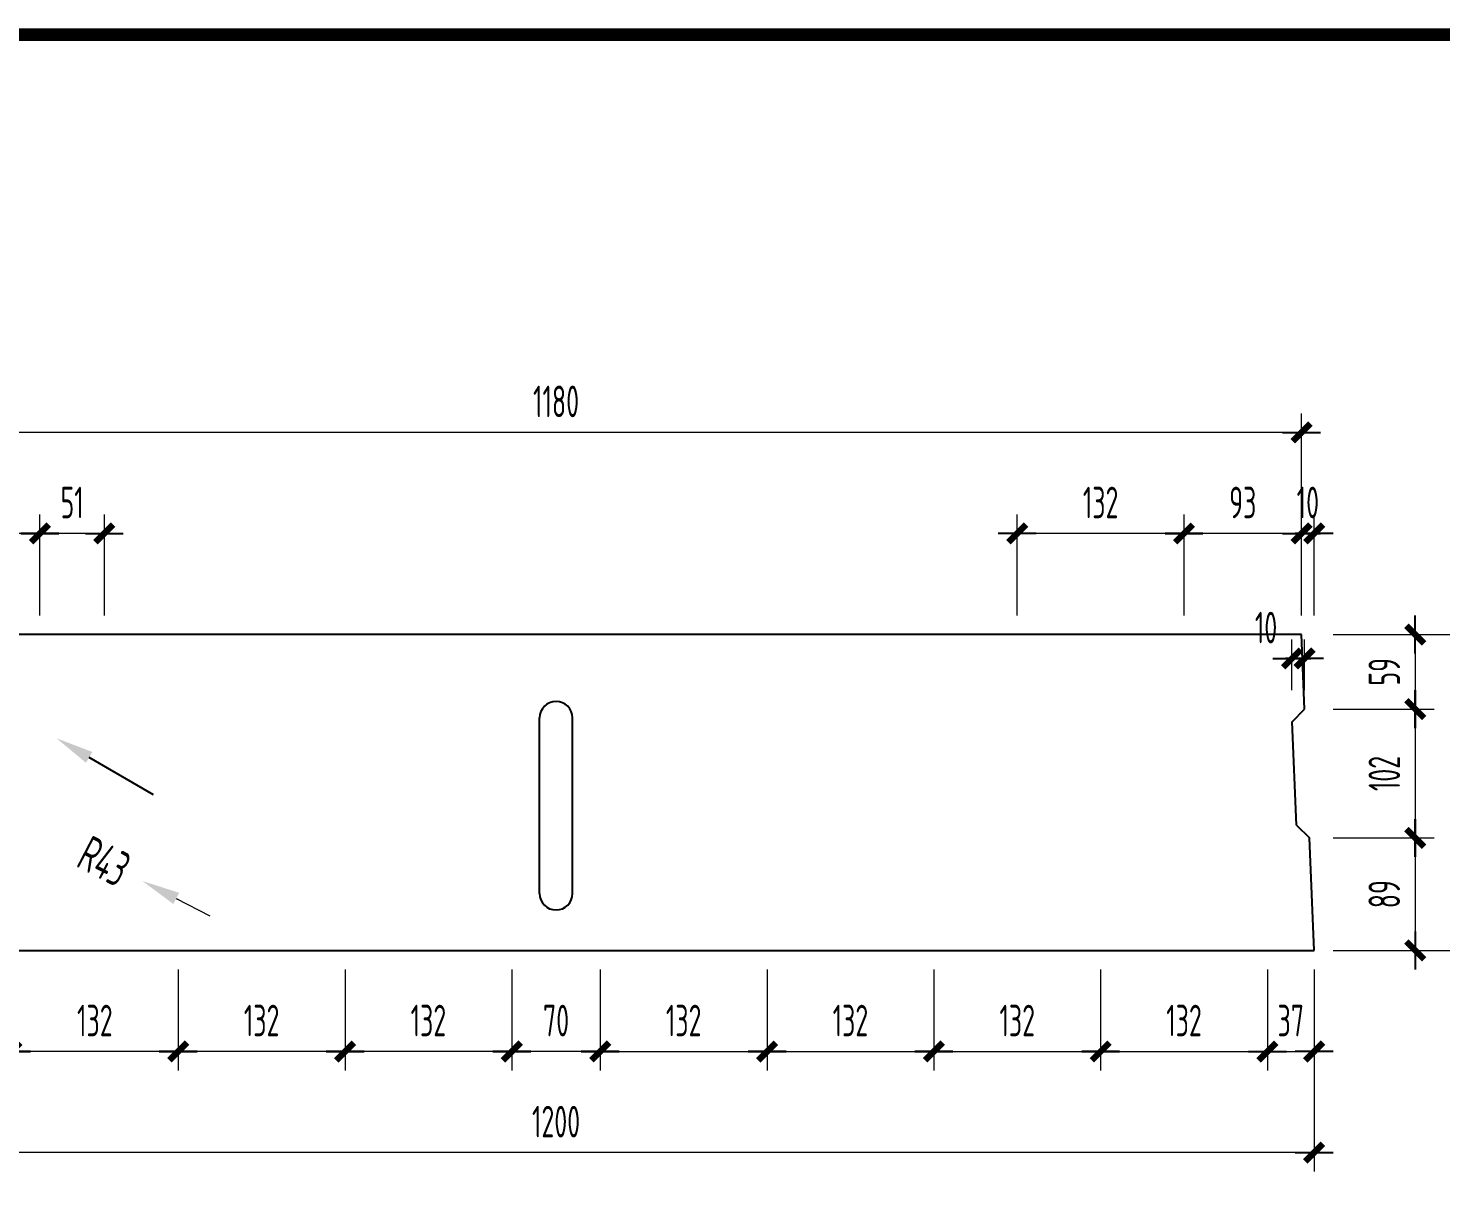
# Model space of a CAD drawing. Extents: x -469675 to 2400000, y -476501 to 2085364.
# Drawn here: x 671105 to 673900, y 394057 to 396355 of the extents above; entities that cross this region are included whole.
import ezdxf

# ---------------------------------------------------------------- set-up
doc = ezdxf.new("R2010")
doc.units = 0
doc.header["$LTSCALE"] = 1000
doc.header["$MEASUREMENT"] = 0
doc.layers.get('0').update_dxf_attribs({"linetype": 'CONTINUOUS', "lineweight": 20})
doc.layers.get('Defpoints').update_dxf_attribs({"linetype": 'CONTINUOUS'})
for name, color, linetype in [('C-DETAIL', 3, 'CONTINUOUS'), ('C-DETAIL_DIM', 3, 'CONTINUOUS'), ('C-DETAIL_TEXT', 4, 'CONTINUOUS')]:
    doc.layers.add(name, color=color, linetype=linetype)
doc.styles.add('DIM_FONT', font='gbxwxt.shx', dxfattribs={"width": 0.7, "bigfont": 'gbhzfs.shx'})
doc.dimstyles.new('LEADER10', dxfattribs={"dimscale": 0.1, "dimtxt": 280, "dimasz": 300, "dimexe": 150, "dimexo": 150, "dimgap": 120, "dimtad": 1, "dimdec": 0, "dimzin": 0, "dimdsep": 46, "dimtxsty": 'DIM_FONT', "dimcen": 0.09, "dimclrd": 3, "dimclre": 3, "dimclrt": 7, "dimazin": 0, "dimtfac": 1, "dimtdec": 0, "dimtix": 1, "dimtmove": 2, "dimatfit": 3, "dimfxl": 0, "dimtolj": 1, "dimtzin": 0, "dimarcsym": 0})
doc.dimstyles.new('XB DIMN10', dxfattribs={"dimscale": 0.1, "dimtxt": 250, "dimasz": 1, "dimexe": 150, "dimexo": 150, "dimgap": 120, "dimtad": 1, "dimdec": 0, "dimzin": 0, "dimdsep": 46, "dimtxsty": 'DIM_FONT', "dimblk": '_dimx', "dimcen": 0.09, "dimclrd": 3, "dimclre": 3, "dimclrt": 7, "dimazin": 0, "dimtfac": 1, "dimtdec": 0, "dimtix": 1, "dimtmove": 2, "dimatfit": 3, "dimldrblk": '_dimx', "dimfxl": 0, "dimtolj": 1, "dimtzin": 0, "dimarcsym": 0})

# ---------------------------------------------------------------- blocks, each defined once
blk = doc.blocks.new('_dimx')
blk.add_line((-150, 0), (150, 0))
at = {"const_width": 50}
blk.add_lwpolyline([(-70, -70), (70, 70)], dxfattribs=at)
blk = doc.blocks.new('*D536')
at = {"layer": 'C-DETAIL_DIM', "color": 3, "lineweight": -2, "ltscale": 0.1, "transparency": 16777216}
for p, q in [((1152.1, 1088.7), (1232.1, 1088.7)), ((1217.1, 1088.6), (1217.1, 1029.8)), ((1152.1, 1029.7), (1232.1, 1029.7))]:
    blk.add_line(p, q, dxfattribs=at)
at = {"layer": 'Defpoints', "color": 0, "ltscale": 0.1, "transparency": 16777216}
for p in [(1137.1, 1088.7), (1137.1, 1029.7), (1217.1, 1029.7)]:
    blk.add_point(p, dxfattribs=at)
at = {"layer": 'C-DETAIL_DIM', "color": 3, "lineweight": -2, "ltscale": 0.1, "transparency": 16777216, "xscale": 0.1, "yscale": 0.1, "zscale": 0.1}
for p, rotation in [((1217.1, 1088.7), 90), ((1217.1, 1029.7), 270)]:
    blk.add_blockref('_dimx', p, dxfattribs=dict(at, rotation=rotation))
at = {"layer": 'C-DETAIL_DIM', "color": 7, "ltscale": 0.1, "transparency": 16777216, "insert": (1192.6, 1059.2), "char_height": 25, "attachment_point": 5, "rotation": 90, "style": 'DIM_FONT'}
blk.add_mtext('\\A1;59', dxfattribs=at)
blk = doc.blocks.new('*D537')
at = {"layer": 'C-DETAIL_DIM', "color": 3, "lineweight": -2, "ltscale": 0.1, "transparency": 16777216}
for p, q in [((1232.1, 1088.7), (1312.1, 1088.7)), ((1297.1, 1088.6), (1297.1, 838.8)), ((1232.1, 838.7), (1312.1, 838.7))]:
    blk.add_line(p, q, dxfattribs=at)
at = {"layer": 'Defpoints', "color": 0, "ltscale": 0.1, "transparency": 16777216}
for p in [(1217.1, 1088.7), (1217.1, 838.7), (1297.1, 838.7)]:
    blk.add_point(p, dxfattribs=at)
at = {"layer": 'C-DETAIL_DIM', "color": 3, "lineweight": -2, "ltscale": 0.1, "transparency": 16777216, "xscale": 0.1, "yscale": 0.1, "zscale": 0.1}
for p, rotation in [((1297.1, 1088.7), 90), ((1297.1, 838.7), 270)]:
    blk.add_blockref('_dimx', p, dxfattribs=dict(at, rotation=rotation))
at = {"layer": 'C-DETAIL_DIM', "color": 7, "ltscale": 0.1, "transparency": 16777216, "insert": (1272.6, 963.7), "char_height": 25, "attachment_point": 5, "rotation": 90, "style": 'DIM_FONT'}
blk.add_mtext('\\A1;250', dxfattribs=at)
blk = doc.blocks.new('*D538')
at = {"layer": 'C-DETAIL_DIM', "color": 3, "lineweight": -2, "ltscale": 0.1, "transparency": 16777216}
for p, q in [((-62.9, 743.7), (-62.9, 663.7)), ((1137.1, 743.7), (1137.1, 663.7)), ((1137, 678.7), (-62.8, 678.7))]:
    blk.add_line(p, q, dxfattribs=at)
at = {"layer": 'Defpoints', "color": 0, "ltscale": 0.1, "transparency": 16777216}
for p in [(-62.9, 758.7), (1137.1, 758.7), (-62.9, 678.7)]:
    blk.add_point(p, dxfattribs=at)
at = {"layer": 'C-DETAIL_DIM', "color": 3, "lineweight": -2, "ltscale": 0.1, "transparency": 16777216, "xscale": 0.1, "yscale": 0.1, "zscale": 0.1, "rotation": 180}
blk.add_blockref('_dimx', (-62.9, 678.7), dxfattribs=at)
at = {"layer": 'C-DETAIL_DIM', "color": 3, "lineweight": -2, "ltscale": 0.1, "transparency": 16777216, "xscale": 0.1, "yscale": 0.1, "zscale": 0.1}
blk.add_blockref('_dimx', (1137.1, 678.7), dxfattribs=at)
at = {"layer": 'C-DETAIL_DIM', "color": 7, "ltscale": 0.1, "transparency": 16777216, "insert": (537.1, 703.2), "char_height": 25, "attachment_point": 5, "style": 'DIM_FONT'}
blk.add_mtext('\\A1;1200', dxfattribs=at)
blk = doc.blocks.new('*D539')
at = {"layer": 'C-DETAIL_DIM', "color": 3, "lineweight": -2, "ltscale": 0.1, "transparency": 16777216}
for p, q in [((1034.1, 1103.7), (1034.1, 1183.7)), ((1127.1, 1103.7), (1127.1, 1183.7)), ((1127, 1168.7), (1034.2, 1168.7))]:
    blk.add_line(p, q, dxfattribs=at)
at = {"layer": 'Defpoints', "color": 0, "ltscale": 0.1, "transparency": 16777216}
for p in [(1034.1, 1168.7), (1034.1, 1088.7), (1127.1, 1088.7)]:
    blk.add_point(p, dxfattribs=at)
at = {"layer": 'C-DETAIL_DIM', "color": 3, "lineweight": -2, "ltscale": 0.1, "transparency": 16777216, "xscale": 0.1, "yscale": 0.1, "zscale": 0.1, "rotation": 180}
blk.add_blockref('_dimx', (1034.1, 1168.7), dxfattribs=at)
at = {"layer": 'C-DETAIL_DIM', "color": 3, "lineweight": -2, "ltscale": 0.1, "transparency": 16777216, "xscale": 0.1, "yscale": 0.1, "zscale": 0.1}
blk.add_blockref('_dimx', (1127.1, 1168.7), dxfattribs=at)
at = {"layer": 'C-DETAIL_DIM', "color": 7, "ltscale": 0.1, "transparency": 16777216, "insert": (1080.6, 1193.2), "char_height": 25, "attachment_point": 5, "style": 'DIM_FONT'}
blk.add_mtext('\\A1;93', dxfattribs=at)
blk = doc.blocks.new('*D540')
at = {"layer": 'C-DETAIL_DIM', "color": 3, "lineweight": -2, "ltscale": 0.1, "transparency": 16777216}
for p, q in [((-52.9, 1183.7), (-52.9, 1263.7)), ((1127.1, 1183.7), (1127.1, 1263.7)), ((1127, 1248.7), (-52.8, 1248.7))]:
    blk.add_line(p, q, dxfattribs=at)
at = {"layer": 'Defpoints', "color": 0, "ltscale": 0.1, "transparency": 16777216}
for p in [(-52.9, 1248.7), (-52.9, 1168.7), (1127.1, 1168.7)]:
    blk.add_point(p, dxfattribs=at)
at = {"layer": 'C-DETAIL_DIM', "color": 3, "lineweight": -2, "ltscale": 0.1, "transparency": 16777216, "xscale": 0.1, "yscale": 0.1, "zscale": 0.1, "rotation": 180}
blk.add_blockref('_dimx', (-52.9, 1248.7), dxfattribs=at)
at = {"layer": 'C-DETAIL_DIM', "color": 3, "lineweight": -2, "ltscale": 0.1, "transparency": 16777216, "xscale": 0.1, "yscale": 0.1, "zscale": 0.1}
blk.add_blockref('_dimx', (1127.1, 1248.7), dxfattribs=at)
at = {"layer": 'C-DETAIL_DIM', "color": 7, "ltscale": 0.1, "transparency": 16777216, "insert": (537.1, 1273.2), "char_height": 25, "attachment_point": 5, "style": 'DIM_FONT'}
blk.add_mtext('\\A1;1180', dxfattribs=at)
blk = doc.blocks.new('*D544')
at = {"layer": 'C-DETAIL_DIM', "color": 3, "lineweight": -2, "ltscale": 0.1, "transparency": 16777216}
for p, q in [((1100.1, 823.7), (1100.1, 743.7)), ((1137.1, 823.7), (1137.1, 743.7)), ((1100, 758.7), (1099.9, 758.7)), ((1100.1, 758.7), (1137.1, 758.7)), ((1137.2, 758.7), (1137.3, 758.7))]:
    blk.add_line(p, q, dxfattribs=at)
at = {"layer": 'Defpoints', "color": 0, "ltscale": 0.1, "transparency": 16777216}
for p in [(1100.1, 838.7), (1137.1, 838.7), (1137.1, 758.7)]:
    blk.add_point(p, dxfattribs=at)
at = {"layer": 'C-DETAIL_DIM', "color": 3, "lineweight": -2, "ltscale": 0.1, "transparency": 16777216, "xscale": 0.1, "yscale": 0.1, "zscale": 0.1}
blk.add_blockref('_dimx', (1100.1, 758.7), dxfattribs=at)
at = {"layer": 'C-DETAIL_DIM', "color": 3, "lineweight": -2, "ltscale": 0.1, "transparency": 16777216, "xscale": 0.1, "yscale": 0.1, "zscale": 0.1, "rotation": 180}
blk.add_blockref('_dimx', (1137.1, 758.7), dxfattribs=at)
at = {"layer": 'C-DETAIL_DIM', "color": 7, "ltscale": 0.1, "transparency": 16777216, "insert": (1118.6, 783.2), "char_height": 25, "attachment_point": 5, "style": 'DIM_FONT'}
blk.add_mtext('\\A1;37', dxfattribs=at)
blk = doc.blocks.new('*D546')
at = {"layer": 'C-DETAIL_DIM', "color": 3, "lineweight": -2, "ltscale": 0.1, "transparency": 16777216}
for p, q in [((902.1, 1103.7), (902.1, 1183.7)), ((1034.1, 1103.7), (1034.1, 1183.7)), ((1034, 1168.7), (902.2, 1168.7))]:
    blk.add_line(p, q, dxfattribs=at)
at = {"layer": 'Defpoints', "color": 0, "ltscale": 0.1, "transparency": 16777216}
for p in [(902.1, 1168.7), (902.1, 1088.7), (1034.1, 1088.7)]:
    blk.add_point(p, dxfattribs=at)
at = {"layer": 'C-DETAIL_DIM', "color": 3, "lineweight": -2, "ltscale": 0.1, "transparency": 16777216, "xscale": 0.1, "yscale": 0.1, "zscale": 0.1, "rotation": 180}
blk.add_blockref('_dimx', (902.1, 1168.7), dxfattribs=at)
at = {"layer": 'C-DETAIL_DIM', "color": 3, "lineweight": -2, "ltscale": 0.1, "transparency": 16777216, "xscale": 0.1, "yscale": 0.1, "zscale": 0.1}
blk.add_blockref('_dimx', (1034.1, 1168.7), dxfattribs=at)
at = {"layer": 'C-DETAIL_DIM', "color": 7, "ltscale": 0.1, "transparency": 16777216, "insert": (968.1, 1193.2), "char_height": 25, "attachment_point": 5, "style": 'DIM_FONT'}
blk.add_mtext('\\A1;132', dxfattribs=at)
blk = doc.blocks.new('*D547')
at = {"layer": 'C-DETAIL_DIM', "color": 3, "lineweight": -2, "ltscale": 0.1, "transparency": 16777216}
for p, q in [((1127.1, 1103.7), (1127.1, 1183.7)), ((1137.1, 1103.7), (1137.1, 1183.7)), ((1127, 1168.7), (1126.9, 1168.7)), ((1137.1, 1168.7), (1127.1, 1168.7)), ((1137.2, 1168.7), (1137.3, 1168.7))]:
    blk.add_line(p, q, dxfattribs=at)
at = {"layer": 'Defpoints', "color": 0, "ltscale": 0.1, "transparency": 16777216}
for p in [(1127.1, 1168.7), (1127.1, 1088.7), (1137.1, 1088.7)]:
    blk.add_point(p, dxfattribs=at)
at = {"layer": 'C-DETAIL_DIM', "color": 3, "lineweight": -2, "ltscale": 0.1, "transparency": 16777216, "xscale": 0.1, "yscale": 0.1, "zscale": 0.1}
blk.add_blockref('_dimx', (1127.1, 1168.7), dxfattribs=at)
at = {"layer": 'C-DETAIL_DIM', "color": 3, "lineweight": -2, "ltscale": 0.1, "transparency": 16777216, "xscale": 0.1, "yscale": 0.1, "zscale": 0.1, "rotation": 180}
blk.add_blockref('_dimx', (1137.1, 1168.7), dxfattribs=at)
at = {"layer": 'C-DETAIL_DIM', "color": 7, "ltscale": 0.1, "transparency": 16777216, "insert": (1132.1, 1193.2), "char_height": 25, "attachment_point": 5, "style": 'DIM_FONT'}
blk.add_mtext('\\A1;10', dxfattribs=at)
blk = doc.blocks.new('*D550')
at = {"layer": 'C-DETAIL_DIM', "color": 3, "lineweight": -2, "ltscale": 0.1, "transparency": 16777216}
for p, q in [((8.6, 1103.7), (8.6, 1183.7)), ((128.6, 1103.7), (128.6, 1183.7)), ((128.5, 1168.7), (8.7, 1168.7))]:
    blk.add_line(p, q, dxfattribs=at)
at = {"layer": 'Defpoints', "color": 0, "ltscale": 0.1, "transparency": 16777216}
for p in [(8.6, 1168.7), (8.6, 1088.7), (128.6, 1088.7)]:
    blk.add_point(p, dxfattribs=at)
at = {"layer": 'C-DETAIL_DIM', "color": 3, "lineweight": -2, "ltscale": 0.1, "transparency": 16777216, "xscale": 0.1, "yscale": 0.1, "zscale": 0.1, "rotation": 180}
blk.add_blockref('_dimx', (8.6, 1168.7), dxfattribs=at)
at = {"layer": 'C-DETAIL_DIM', "color": 3, "lineweight": -2, "ltscale": 0.1, "transparency": 16777216, "xscale": 0.1, "yscale": 0.1, "zscale": 0.1}
blk.add_blockref('_dimx', (128.6, 1168.7), dxfattribs=at)
at = {"layer": 'C-DETAIL_DIM', "color": 7, "ltscale": 0.1, "transparency": 16777216, "insert": (68.6, 1193.2), "char_height": 25, "attachment_point": 5, "style": 'DIM_FONT'}
blk.add_mtext('\\A1;120', dxfattribs=at)
blk = doc.blocks.new('*D551')
at = {"layer": 'C-DETAIL_DIM', "color": 3, "lineweight": -2, "ltscale": 0.1, "transparency": 16777216}
for p, q in [((128.6, 1103.7), (128.6, 1183.7)), ((179.6, 1103.7), (179.6, 1183.7)), ((179.5, 1168.7), (128.7, 1168.7))]:
    blk.add_line(p, q, dxfattribs=at)
at = {"layer": 'Defpoints', "color": 0, "ltscale": 0.1, "transparency": 16777216}
for p in [(128.6, 1168.7), (128.6, 1088.7), (179.6, 1088.7)]:
    blk.add_point(p, dxfattribs=at)
at = {"layer": 'C-DETAIL_DIM', "color": 3, "lineweight": -2, "ltscale": 0.1, "transparency": 16777216, "xscale": 0.1, "yscale": 0.1, "zscale": 0.1, "rotation": 180}
blk.add_blockref('_dimx', (128.6, 1168.7), dxfattribs=at)
at = {"layer": 'C-DETAIL_DIM', "color": 3, "lineweight": -2, "ltscale": 0.1, "transparency": 16777216, "xscale": 0.1, "yscale": 0.1, "zscale": 0.1}
blk.add_blockref('_dimx', (179.6, 1168.7), dxfattribs=at)
at = {"layer": 'C-DETAIL_DIM', "color": 7, "ltscale": 0.1, "transparency": 16777216, "insert": (154.1, 1193.2), "char_height": 25, "attachment_point": 5, "style": 'DIM_FONT'}
blk.add_mtext('\\A1;51', dxfattribs=at)
blk = doc.blocks.new('*D554')
at = {"layer": 'C-DETAIL_DIM', "color": 3, "lineweight": -2, "ltscale": 0.1, "transparency": 16777216}
for p, q in [((1152.1, 1029.7), (1232.1, 1029.7)), ((1217.1, 1029.6), (1217.1, 927.8)), ((1152.1, 927.7), (1232.1, 927.7))]:
    blk.add_line(p, q, dxfattribs=at)
at = {"layer": 'Defpoints', "color": 0, "ltscale": 0.1, "transparency": 16777216}
for p in [(1137.1, 1029.7), (1137.1, 927.7), (1217.1, 927.7)]:
    blk.add_point(p, dxfattribs=at)
at = {"layer": 'C-DETAIL_DIM', "color": 3, "lineweight": -2, "ltscale": 0.1, "transparency": 16777216, "xscale": 0.1, "yscale": 0.1, "zscale": 0.1}
for p, rotation in [((1217.1, 1029.7), 90), ((1217.1, 927.7), 270)]:
    blk.add_blockref('_dimx', p, dxfattribs=dict(at, rotation=rotation))
at = {"layer": 'C-DETAIL_DIM', "color": 7, "ltscale": 0.1, "transparency": 16777216, "insert": (1192.6, 978.7), "char_height": 25, "attachment_point": 5, "rotation": 90, "style": 'DIM_FONT'}
blk.add_mtext('\\A1;102', dxfattribs=at)
blk = doc.blocks.new('*D555')
at = {"layer": 'C-DETAIL_DIM', "color": 3, "lineweight": -2, "ltscale": 0.1, "transparency": 16777216}
for p, q in [((1152.1, 927.7), (1232.1, 927.7)), ((1217.1, 927.6), (1217.1, 838.8)), ((1152.1, 838.7), (1232.1, 838.7))]:
    blk.add_line(p, q, dxfattribs=at)
at = {"layer": 'Defpoints', "color": 0, "ltscale": 0.1, "transparency": 16777216}
for p in [(1137.1, 927.7), (1137.1, 838.7), (1217.1, 838.7)]:
    blk.add_point(p, dxfattribs=at)
at = {"layer": 'C-DETAIL_DIM', "color": 3, "lineweight": -2, "ltscale": 0.1, "transparency": 16777216, "xscale": 0.1, "yscale": 0.1, "zscale": 0.1}
for p, rotation in [((1217.1, 927.7), 90), ((1217.1, 838.7), 270)]:
    blk.add_blockref('_dimx', p, dxfattribs=dict(at, rotation=rotation))
at = {"layer": 'C-DETAIL_DIM', "color": 7, "ltscale": 0.1, "transparency": 16777216, "insert": (1192.6, 883.2), "char_height": 25, "attachment_point": 5, "rotation": 90, "style": 'DIM_FONT'}
blk.add_mtext('\\A1;89', dxfattribs=at)
blk = doc.blocks.new('*D556')
at = {"layer": 'C-DETAIL_DIM', "color": 3, "lineweight": -2, "ltscale": 0.1, "transparency": 16777216}
for p, q in [((968.1, 823.7), (968.1, 743.7)), ((1100.1, 823.7), (1100.1, 743.7)), ((968.2, 758.7), (1100, 758.7))]:
    blk.add_line(p, q, dxfattribs=at)
at = {"layer": 'Defpoints', "color": 0, "ltscale": 0.1, "transparency": 16777216}
for p in [(968.1, 838.7), (1100.1, 838.7), (1100.1, 758.7)]:
    blk.add_point(p, dxfattribs=at)
at = {"layer": 'C-DETAIL_DIM', "color": 3, "lineweight": -2, "ltscale": 0.1, "transparency": 16777216, "xscale": 0.1, "yscale": 0.1, "zscale": 0.1, "rotation": 180}
blk.add_blockref('_dimx', (968.1, 758.7), dxfattribs=at)
at = {"layer": 'C-DETAIL_DIM', "color": 3, "lineweight": -2, "ltscale": 0.1, "transparency": 16777216, "xscale": 0.1, "yscale": 0.1, "zscale": 0.1}
blk.add_blockref('_dimx', (1100.1, 758.7), dxfattribs=at)
at = {"layer": 'C-DETAIL_DIM', "color": 7, "ltscale": 0.1, "transparency": 16777216, "insert": (1034.1, 783.2), "char_height": 25, "attachment_point": 5, "style": 'DIM_FONT'}
blk.add_mtext('\\A1;132', dxfattribs=at)
blk = doc.blocks.new('*D557')
at = {"layer": 'C-DETAIL_DIM', "color": 3, "lineweight": -2, "ltscale": 0.1, "transparency": 16777216}
for p, q in [((836.1, 823.7), (836.1, 743.7)), ((968.1, 823.7), (968.1, 743.7)), ((836.2, 758.7), (968, 758.7))]:
    blk.add_line(p, q, dxfattribs=at)
at = {"layer": 'Defpoints', "color": 0, "ltscale": 0.1, "transparency": 16777216}
for p in [(836.1, 838.7), (968.1, 838.7), (968.1, 758.7)]:
    blk.add_point(p, dxfattribs=at)
at = {"layer": 'C-DETAIL_DIM', "color": 3, "lineweight": -2, "ltscale": 0.1, "transparency": 16777216, "xscale": 0.1, "yscale": 0.1, "zscale": 0.1, "rotation": 180}
blk.add_blockref('_dimx', (836.1, 758.7), dxfattribs=at)
at = {"layer": 'C-DETAIL_DIM', "color": 3, "lineweight": -2, "ltscale": 0.1, "transparency": 16777216, "xscale": 0.1, "yscale": 0.1, "zscale": 0.1}
blk.add_blockref('_dimx', (968.1, 758.7), dxfattribs=at)
at = {"layer": 'C-DETAIL_DIM', "color": 7, "ltscale": 0.1, "transparency": 16777216, "insert": (902.1, 783.2), "char_height": 25, "attachment_point": 5, "style": 'DIM_FONT'}
blk.add_mtext('\\A1;132', dxfattribs=at)
blk = doc.blocks.new('*D558')
at = {"layer": 'C-DETAIL_DIM', "color": 3, "lineweight": -2, "ltscale": 0.1, "transparency": 16777216}
for p, q in [((704.1, 823.7), (704.1, 743.7)), ((836.1, 823.7), (836.1, 743.7)), ((704.2, 758.7), (836, 758.7))]:
    blk.add_line(p, q, dxfattribs=at)
at = {"layer": 'Defpoints', "color": 0, "ltscale": 0.1, "transparency": 16777216}
for p in [(704.1, 838.7), (836.1, 838.7), (836.1, 758.7)]:
    blk.add_point(p, dxfattribs=at)
at = {"layer": 'C-DETAIL_DIM', "color": 3, "lineweight": -2, "ltscale": 0.1, "transparency": 16777216, "xscale": 0.1, "yscale": 0.1, "zscale": 0.1, "rotation": 180}
blk.add_blockref('_dimx', (704.1, 758.7), dxfattribs=at)
at = {"layer": 'C-DETAIL_DIM', "color": 3, "lineweight": -2, "ltscale": 0.1, "transparency": 16777216, "xscale": 0.1, "yscale": 0.1, "zscale": 0.1}
blk.add_blockref('_dimx', (836.1, 758.7), dxfattribs=at)
at = {"layer": 'C-DETAIL_DIM', "color": 7, "ltscale": 0.1, "transparency": 16777216, "insert": (770.1, 783.2), "char_height": 25, "attachment_point": 5, "style": 'DIM_FONT'}
blk.add_mtext('\\A1;132', dxfattribs=at)
blk = doc.blocks.new('*D559')
at = {"layer": 'C-DETAIL_DIM', "color": 3, "lineweight": -2, "ltscale": 0.1, "transparency": 16777216}
for p, q in [((572.1, 823.7), (572.1, 743.7)), ((704.1, 823.7), (704.1, 743.7)), ((572.2, 758.7), (704, 758.7))]:
    blk.add_line(p, q, dxfattribs=at)
at = {"layer": 'Defpoints', "color": 0, "ltscale": 0.1, "transparency": 16777216}
for p in [(572.1, 838.7), (704.1, 838.7), (704.1, 758.7)]:
    blk.add_point(p, dxfattribs=at)
at = {"layer": 'C-DETAIL_DIM', "color": 3, "lineweight": -2, "ltscale": 0.1, "transparency": 16777216, "xscale": 0.1, "yscale": 0.1, "zscale": 0.1, "rotation": 180}
blk.add_blockref('_dimx', (572.1, 758.7), dxfattribs=at)
at = {"layer": 'C-DETAIL_DIM', "color": 3, "lineweight": -2, "ltscale": 0.1, "transparency": 16777216, "xscale": 0.1, "yscale": 0.1, "zscale": 0.1}
blk.add_blockref('_dimx', (704.1, 758.7), dxfattribs=at)
at = {"layer": 'C-DETAIL_DIM', "color": 7, "ltscale": 0.1, "transparency": 16777216, "insert": (638.1, 783.2), "char_height": 25, "attachment_point": 5, "style": 'DIM_FONT'}
blk.add_mtext('\\A1;132', dxfattribs=at)
blk = doc.blocks.new('*D560')
at = {"layer": 'C-DETAIL_TEXT', "color": 3, "lineweight": -2, "ltscale": 0.25, "transparency": 16777216}
for p, q in [((172.1, 913.2), (172.1, 913.2)), ((172.1, 913.2), (172.1, 913.2)), ((236.5, 879.9), (263.1, 866.1))]:
    blk.add_line(p, q, dxfattribs=at)
at = {"layer": 'C-DETAIL_TEXT', "color": 3, "ltscale": 0.25, "transparency": 16777216}
blk.add_solid([(238.8, 884.3), (234.2, 875.4), (209.8, 893.6)], dxfattribs=at)
at = {"layer": 'Defpoints', "color": 0, "ltscale": 0.25, "transparency": 16777216}
for p in [(172.1, 913.2), (209.8, 893.6)]:
    blk.add_point(p, dxfattribs=at)
at = {"layer": 'C-DETAIL_TEXT', "color": 7, "ltscale": 0.25, "transparency": 16777216, "insert": (179.5, 909.3), "char_height": 28, "attachment_point": 5, "rotation": 332.6326, "style": 'DIM_FONT'}
blk.add_mtext('\\A1;R43', dxfattribs=at)
blk = doc.blocks.new('*D562')
at = {"layer": 'C-DETAIL_DIM', "color": 3, "lineweight": -2, "ltscale": 0.1, "transparency": 16777216}
for p, q in [((-25.9, 823.7), (-25.9, 743.7)), ((106.1, 823.7), (106.1, 743.7)), ((106, 758.7), (-25.8, 758.7))]:
    blk.add_line(p, q, dxfattribs=at)
at = {"layer": 'Defpoints', "color": 0, "ltscale": 0.1, "transparency": 16777216}
for p in [(-25.9, 838.7), (106.1, 838.7), (-25.9, 758.7)]:
    blk.add_point(p, dxfattribs=at)
at = {"layer": 'C-DETAIL_DIM', "color": 3, "lineweight": -2, "ltscale": 0.1, "transparency": 16777216, "xscale": 0.1, "yscale": 0.1, "zscale": 0.1, "rotation": 180}
blk.add_blockref('_dimx', (-25.9, 758.7), dxfattribs=at)
at = {"layer": 'C-DETAIL_DIM', "color": 3, "lineweight": -2, "ltscale": 0.1, "transparency": 16777216, "xscale": 0.1, "yscale": 0.1, "zscale": 0.1}
blk.add_blockref('_dimx', (106.1, 758.7), dxfattribs=at)
at = {"layer": 'C-DETAIL_DIM', "color": 7, "ltscale": 0.1, "transparency": 16777216, "insert": (40.1, 783.2), "char_height": 25, "attachment_point": 5, "style": 'DIM_FONT'}
blk.add_mtext('\\A1;132', dxfattribs=at)
blk = doc.blocks.new('*D563')
at = {"layer": 'C-DETAIL_DIM', "color": 3, "lineweight": -2, "ltscale": 0.1, "transparency": 16777216}
for p, q in [((106.1, 823.7), (106.1, 743.7)), ((238.1, 823.7), (238.1, 743.7)), ((238, 758.7), (106.2, 758.7))]:
    blk.add_line(p, q, dxfattribs=at)
at = {"layer": 'Defpoints', "color": 0, "ltscale": 0.1, "transparency": 16777216}
for p in [(106.1, 838.7), (238.1, 838.7), (106.1, 758.7)]:
    blk.add_point(p, dxfattribs=at)
at = {"layer": 'C-DETAIL_DIM', "color": 3, "lineweight": -2, "ltscale": 0.1, "transparency": 16777216, "xscale": 0.1, "yscale": 0.1, "zscale": 0.1, "rotation": 180}
blk.add_blockref('_dimx', (106.1, 758.7), dxfattribs=at)
at = {"layer": 'C-DETAIL_DIM', "color": 3, "lineweight": -2, "ltscale": 0.1, "transparency": 16777216, "xscale": 0.1, "yscale": 0.1, "zscale": 0.1}
blk.add_blockref('_dimx', (238.1, 758.7), dxfattribs=at)
at = {"layer": 'C-DETAIL_DIM', "color": 7, "ltscale": 0.1, "transparency": 16777216, "insert": (172.1, 783.2), "char_height": 25, "attachment_point": 5, "style": 'DIM_FONT'}
blk.add_mtext('\\A1;132', dxfattribs=at)
blk = doc.blocks.new('*D564')
at = {"layer": 'C-DETAIL_DIM', "color": 3, "lineweight": -2, "ltscale": 0.1, "transparency": 16777216}
for p, q in [((238.1, 823.7), (238.1, 743.7)), ((370.1, 823.7), (370.1, 743.7)), ((370, 758.7), (238.2, 758.7))]:
    blk.add_line(p, q, dxfattribs=at)
at = {"layer": 'Defpoints', "color": 0, "ltscale": 0.1, "transparency": 16777216}
for p in [(238.1, 838.7), (370.1, 838.7), (238.1, 758.7)]:
    blk.add_point(p, dxfattribs=at)
at = {"layer": 'C-DETAIL_DIM', "color": 3, "lineweight": -2, "ltscale": 0.1, "transparency": 16777216, "xscale": 0.1, "yscale": 0.1, "zscale": 0.1, "rotation": 180}
blk.add_blockref('_dimx', (238.1, 758.7), dxfattribs=at)
at = {"layer": 'C-DETAIL_DIM', "color": 3, "lineweight": -2, "ltscale": 0.1, "transparency": 16777216, "xscale": 0.1, "yscale": 0.1, "zscale": 0.1}
blk.add_blockref('_dimx', (370.1, 758.7), dxfattribs=at)
at = {"layer": 'C-DETAIL_DIM', "color": 7, "ltscale": 0.1, "transparency": 16777216, "insert": (304.1, 783.2), "char_height": 25, "attachment_point": 5, "style": 'DIM_FONT'}
blk.add_mtext('\\A1;132', dxfattribs=at)
blk = doc.blocks.new('*D565')
at = {"layer": 'C-DETAIL_DIM', "color": 3, "lineweight": -2, "ltscale": 0.1, "transparency": 16777216}
for p, q in [((370.1, 823.7), (370.1, 743.7)), ((502.1, 823.7), (502.1, 743.7)), ((502, 758.7), (370.2, 758.7))]:
    blk.add_line(p, q, dxfattribs=at)
at = {"layer": 'Defpoints', "color": 0, "ltscale": 0.1, "transparency": 16777216}
for p in [(370.1, 838.7), (502.1, 838.7), (370.1, 758.7)]:
    blk.add_point(p, dxfattribs=at)
at = {"layer": 'C-DETAIL_DIM', "color": 3, "lineweight": -2, "ltscale": 0.1, "transparency": 16777216, "xscale": 0.1, "yscale": 0.1, "zscale": 0.1, "rotation": 180}
blk.add_blockref('_dimx', (370.1, 758.7), dxfattribs=at)
at = {"layer": 'C-DETAIL_DIM', "color": 3, "lineweight": -2, "ltscale": 0.1, "transparency": 16777216, "xscale": 0.1, "yscale": 0.1, "zscale": 0.1}
blk.add_blockref('_dimx', (502.1, 758.7), dxfattribs=at)
at = {"layer": 'C-DETAIL_DIM', "color": 7, "ltscale": 0.1, "transparency": 16777216, "insert": (436.1, 783.2), "char_height": 25, "attachment_point": 5, "style": 'DIM_FONT'}
blk.add_mtext('\\A1;132', dxfattribs=at)
blk = doc.blocks.new('*D566')
at = {"layer": 'C-DETAIL_DIM', "color": 3, "lineweight": -2, "ltscale": 0.1, "transparency": 16777216}
for p, q in [((502.1, 823.7), (502.1, 743.7)), ((572.1, 823.7), (572.1, 743.7)), ((572, 758.7), (502.2, 758.7))]:
    blk.add_line(p, q, dxfattribs=at)
at = {"layer": 'Defpoints', "color": 0, "ltscale": 0.1, "transparency": 16777216}
for p in [(502.1, 838.7), (572.1, 838.7), (502.1, 758.7)]:
    blk.add_point(p, dxfattribs=at)
at = {"layer": 'C-DETAIL_DIM', "color": 3, "lineweight": -2, "ltscale": 0.1, "transparency": 16777216, "xscale": 0.1, "yscale": 0.1, "zscale": 0.1, "rotation": 180}
blk.add_blockref('_dimx', (502.1, 758.7), dxfattribs=at)
at = {"layer": 'C-DETAIL_DIM', "color": 3, "lineweight": -2, "ltscale": 0.1, "transparency": 16777216, "xscale": 0.1, "yscale": 0.1, "zscale": 0.1}
blk.add_blockref('_dimx', (572.1, 758.7), dxfattribs=at)
at = {"layer": 'C-DETAIL_DIM', "color": 7, "ltscale": 0.1, "transparency": 16777216, "insert": (537.1, 783.2), "char_height": 25, "attachment_point": 5, "style": 'DIM_FONT'}
blk.add_mtext('\\A1;70', dxfattribs=at)
blk = doc.blocks.new('*D577')
at = {"layer": 'C-DETAIL_DIM', "color": 3, "lineweight": -2, "ltscale": 0.1, "transparency": 16777216}
for p, q in [((1119.5, 1044.7), (1119.5, 1084.7)), ((1129.5, 1044.7), (1129.5, 1084.7)), ((1119.4, 1069.7), (1119.3, 1069.7)), ((1119.5, 1069.7), (1129.5, 1069.7)), ((1129.6, 1069.7), (1129.7, 1069.7))]:
    blk.add_line(p, q, dxfattribs=at)
at = {"layer": 'Defpoints', "color": 0, "ltscale": 0.1, "transparency": 16777216}
for p in [(1129.5, 1069.7), (1119.5, 1029.7), (1129.5, 1029.7)]:
    blk.add_point(p, dxfattribs=at)
at = {"layer": 'C-DETAIL_DIM', "color": 3, "lineweight": -2, "ltscale": 0.1, "transparency": 16777216, "xscale": 0.1, "yscale": 0.1, "zscale": 0.1}
blk.add_blockref('_dimx', (1119.5, 1069.7), dxfattribs=at)
at = {"layer": 'C-DETAIL_DIM', "color": 3, "lineweight": -2, "ltscale": 0.1, "transparency": 16777216, "xscale": 0.1, "yscale": 0.1, "zscale": 0.1, "rotation": 180}
blk.add_blockref('_dimx', (1129.5, 1069.7), dxfattribs=at)
at = {"layer": 'C-DETAIL_DIM', "color": 7, "ltscale": 0.1, "transparency": 16777216, "insert": (1099, 1094.2), "char_height": 25, "attachment_point": 5, "style": 'DIM_FONT'}
blk.add_mtext('\\A1;10', dxfattribs=at)
blk = doc.blocks.new('A$C3DBC3B8A')
at = {"layer": 'C-DETAIL'}
for p, q in [((1129.5, 1029.7), (1127.1, 1088.7)), ((1119.8, 1019.7), (1129.5, 1029.7)), ((524.1, 883.7), (524.1, 1022.7)), ((550.1, 883.7), (550.1, 1022.7)), ((1123.1, 937.7), (1119.8, 1019.7)), ((1123.1, 937.7), (1133.5, 927.7)), ((1137.1, 838.7), (1133.5, 927.7))]:
    blk.add_line(p, q, dxfattribs=at)
at = {"layer": 'C-DETAIL', "ltscale": 0.25}
for points in [[(1127.1, 1088.7), (-52.9, 1088.7)], [(-62.9, 838.7), (1137.1, 838.7)]]:
    blk.add_lwpolyline(points, dxfattribs=at)
at = {"layer": 'C-DETAIL'}
for centre, start, end in [((537.1, 1022.7), 0, 180), ((537.1, 1022.7), 0, 180), ((537.1, 883.7), 180, 0)]:
    blk.add_arc(centre, 13, start, end, dxfattribs=at)
at = {"layer": 'C-DETAIL_TEXT', "color": 3, "ltscale": 0.25}
blk.add_line((218.6, 961.8), (167.6, 991.5), dxfattribs=at)
blk.add_solid([(170.1, 995.8), (165.1, 987.2), (141.7, 1006.6)], dxfattribs=at)
at = {"layer": 'C-DETAIL_DIM', "ltscale": 0.1}
for base, p1, p2, picture, middle in [((-52.9, 1248.7), (1127.1, 1168.7), (-52.9, 1168.7), '*D540', (537.1, 1273.2)), ((8.6, 1168.7), (128.6, 1088.7), (8.6, 1088.7), '*D550', (68.6, 1193.2)), ((128.6, 1168.7), (179.6, 1088.7), (128.6, 1088.7), '*D551', (154.1, 1193.2)), ((902.1, 1168.7), (1034.1, 1088.7), (902.1, 1088.7), '*D546', (968.1, 1193.2)), ((1034.1, 1168.7), (1127.1, 1088.7), (1034.1, 1088.7), '*D539', (1080.6, 1193.2)), ((1127.1, 1168.7), (1137.1, 1088.7), (1127.1, 1088.7), '*D547', (1132.1, 1193.2)), ((-25.9, 758.7), (106.1, 838.7), (-25.9, 838.7), '*D562', (40.1, 783.2)), ((106.1, 758.7), (238.1, 838.7), (106.1, 838.7), '*D563', (172.1, 783.2)), ((238.1, 758.7), (370.1, 838.7), (238.1, 838.7), '*D564', (304.1, 783.2)), ((370.1, 758.7), (502.1, 838.7), (370.1, 838.7), '*D565', (436.1, 783.2)), ((502.1, 758.7), (572.1, 838.7), (502.1, 838.7), '*D566', (537.1, 783.2)), ((-62.9, 678.7), (1137.1, 758.7), (-62.9, 758.7), '*D538', (537.1, 703.2))]:
    dim = blk.add_linear_dim(base=base, p1=p1, p2=p2, dimstyle='XB DIMN10', dxfattribs=at)
    dim.commit()
    dim.dimension.update_dxf_attribs({"geometry": picture, "text_midpoint": middle})
dim = blk.add_linear_dim(base=(1129.5, 1069.7), p1=(1119.5, 1029.7), p2=(1129.5, 1029.7), angle=180, dimstyle='XB DIMN10', dxfattribs=at)
dim.commit()
dim.dimension.update_dxf_attribs({"geometry": '*D577', "text_midpoint": (1099, 1094.2), "dimtype": 128})
for base, p1, p2, angle, picture, middle in [((1217.1, 1029.7), (1137.1, 1088.7), (1137.1, 1029.7), 90, '*D536', (1192.6, 1059.2)), ((1297.1, 838.7), (1217.1, 1088.7), (1217.1, 838.7), 90, '*D537', (1272.6, 963.7)), ((1217.1, 927.7), (1137.1, 1029.7), (1137.1, 927.7), 90, '*D554', (1192.6, 978.7)), ((1217.1, 838.7), (1137.1, 927.7), (1137.1, 838.7), 90, '*D555', (1192.6, 883.2)), ((704.1, 758.7), (572.1, 838.7), (704.1, 838.7), 180, '*D559', (638.1, 783.2)), ((836.1, 758.7), (704.1, 838.7), (836.1, 838.7), 180, '*D558', (770.1, 783.2)), ((968.1, 758.7), (836.1, 838.7), (968.1, 838.7), 180, '*D557', (902.1, 783.2)), ((1100.1, 758.7), (968.1, 838.7), (1100.1, 838.7), 180, '*D556', (1034.1, 783.2)), ((1137.1, 758.7), (1100.1, 838.7), (1137.1, 838.7), 180, '*D544', (1118.6, 783.2))]:
    dim = blk.add_linear_dim(base=base, p1=p1, p2=p2, angle=angle, dimstyle='XB DIMN10', dxfattribs=at)
    dim.commit()
    dim.dimension.update_dxf_attribs({"geometry": picture, "text_midpoint": middle})
at = {"layer": 'C-DETAIL_TEXT', "ltscale": 0.25}
dim = blk.add_radius_dim(center=(172.1, 913.2), mpoint=(209.8, 893.6), dimstyle='LEADER10', override={"dimtofl": 0}, dxfattribs=at)
dim.commit()
dim.dimension.update_dxf_attribs({"geometry": '*D560', "text_midpoint": (179.5, 909.3), "dimtype": 132})

msp = doc.modelspace()

# ---------------------------------------------------------------- linework, layer by layer
at = {"ltscale": 0.1, "const_width": 25}
msp.add_lwpolyline([(661133.9659, 396342.9589), (679533.9659, 396342.9589), (679533.9659, 389167.9589), (661133.9659, 389167.9589)], close=True, dxfattribs=at)

# ---------------------------------------------------------------- block references
at = {"xscale": 2.5, "yscale": 2.5, "zscale": 2.5}
msp.add_blockref('A$C3DBC3B8A', (670806.9376, 392434.115), dxfattribs=at)

doc.saveas('drawing.dxf')
